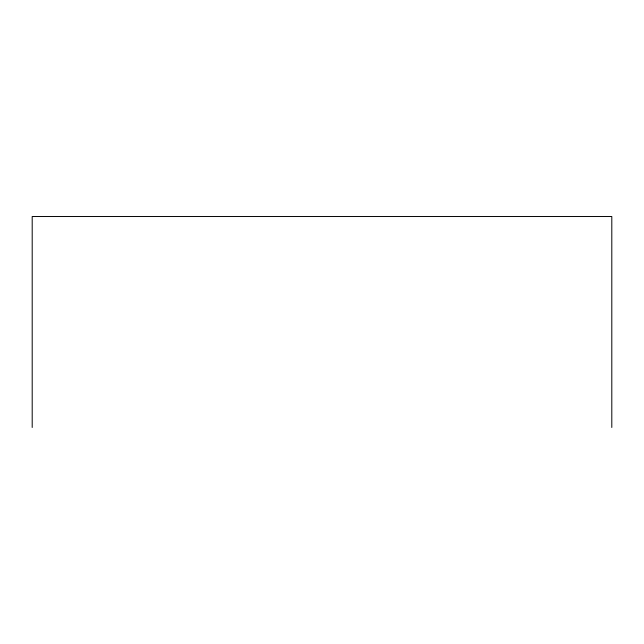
<?xml version="1.0" encoding="UTF-8"?>
<svg xmlns="http://www.w3.org/2000/svg" width="644" height="644" viewBox="0 0 644 644"><rect width="100%" height="100%" fill="white"/><g stroke="black" fill="none" stroke-linecap="round" stroke-linejoin="round"><path stroke-width="0.97" d="M611.8 427.479L611.8 216.521L32.2 216.521L32.2 427.479"/></g></svg>
